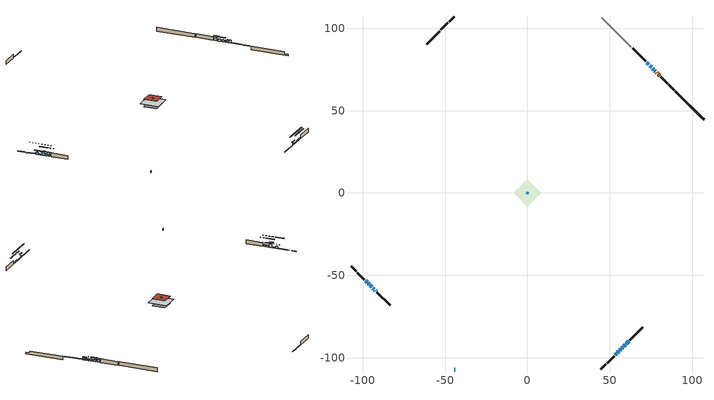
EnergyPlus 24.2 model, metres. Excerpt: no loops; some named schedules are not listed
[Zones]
conditioned space
 floor adiabatic (AdiabaticFloorConstruction): -8.43,0 0,8.43 8.43,0 0,-8.43 z1.37
 floor foundation (Slab1 construction): -5.96,0 0,5.96 5.96,0 0,-5.96 z-0.93
 wall outside (RimJoist1 construction): 44.37,-107.12 47.63,-103.87 / -107.12,-44.37 -103.87,-47.63 / -44.37,107.12 -47.63,103.87 / 89.1,62.4 85.84,65.66 z1.37:1.67
 wall outside (RimJoist2 construction): 48.29,-103.21 52.54,-98.96 / -103.21,-48.29 -98.96,-52.54 / -48.29,103.21 -52.54,98.96 / 85.18,66.31 80.93,70.57 z1.37:1.67
 wall outside (AdiabaticWallConstruction 1): 80.27,71.22 79.37,72.13 / 78.71,72.79 78.32,73.18 z1.37:3.4
 wall outside (AdiabaticWallConstruction): 77.66,73.84 77.31,74.19 / -44.37,-107.12 -43.74,-107.12 z1.37:2.59; -98.3,-53.2 -97.34,-54.15 / 75.31,76.18 74.13,77.37 z1.37:2.82; 76.65,74.84 75.97,75.53 / 53.2,-98.3 53.88,-97.61 z1.37:2.79; 54.54,-96.96 55.33,-96.17 / 55.98,-95.51 56.67,-94.83 / -96.69,-54.81 -96.15,-55.35 / 57.32,-94.17 57.79,-93.7 z1.37:1.93; 73.47,78.03 72.3,79.2 z1.37:2.95; 58.45,-93.05 59.28,-92.22 / 59.93,-91.56 61.46,-90.04 z1.37:2.44; -95.49,-56 -94.45,-57.05 z1.37:3.73; -93.8,-57.7 -93.13,-58.37 z1.37:2.67; -92.47,-59.02 -92,-59.49 z1.37:2.72
 wall outside (Wall1 construction): 62.12,-89.38 70.03,-81.47 / -91.35,-60.15 -83.44,-68.06 / -53.2,98.3 -61.11,90.39 / 71.65,79.85 63.73,87.76 z1.37:3.81
 wall foundation (FoundationWall1 construction): 89.76,61.74,-0.93 89.76,61.74,1.37 105.39,46.11,1.37 105.39,46.11,0.11 107.12,44.37,0.11 107.12,44.37,-0.93
 wall adiabatic (Wall3 construction): 63.08,88.42 45.03,106.47 z1.37:3.81
 window (WindowConstruction 10): 77.66,73.84 77.31,74.19 z1.37:2.59
 window (WindowConstruction 6): -98.3,-53.2 -97.35,-54.15 z1.37:2.82
 window (WindowConstruction 7): 76.65,74.84 75.97,75.53 z1.37:2.79
 window (WindowConstruction 8): 75.31,76.18 74.13,77.37 z1.37:2.82
 window (WindowConstruction 9): 53.2,-98.3 53.88,-97.62 z1.37:2.79
 window (WindowConstruction 15): -44.37,-107.12 -43.74,-107.12 z1.37:2.59
 window (WindowConstruction 11): 54.54,-96.96 55.33,-96.17 z1.37:1.93
 window (WindowConstruction 12): 55.99,-95.51 56.67,-94.83 z1.37:1.93
 window (WindowConstruction 13): -96.69,-54.81 -96.15,-55.35 z1.37:1.93
 window (WindowConstruction 14): 57.33,-94.17 57.79,-93.7 z1.37:1.93
 window (WindowConstruction): 73.47,78.03 72.3,79.19 z1.37:2.95
 window (WindowConstruction 1): 58.45,-93.05 59.28,-92.22 z1.37:2.44
 window (WindowConstruction 2): 59.93,-91.56 61.46,-90.04 z1.37:2.44
 window (WindowConstruction 3): -95.49,-56.01 -94.45,-57.05 z1.37:3.73
 window (WindowConstruction 4): -93.79,-57.7 -93.13,-58.37 z1.37:2.67
 window (WindowConstruction 5): -92.47,-59.02 -92.01,-59.49 z1.37:2.72
 door (Door): 80.27,71.23 79.37,72.13 z1.37:3.4
 door (Door 1): 78.71,72.79 78.32,73.18 z1.37:3.4
 ceiling adiabatic (AdiabaticFloorConstruction): 0,-8.43 8.43,0 0,8.43 -8.43,0 z1.37
 roof outside (Roof1 construction): 0,5.93 -5.93,0 0,-5.93 5.93,0 z3.81
 roof outside (AdiabaticRoofConstruction): 0.45,-0.45 0.45,0.45 -0.45,0.45 -0.45,-0.45 z3.81
 skylight (SkylightConstruction): 0.45,-0.45 0.45,0.45 -0.45,0.45 -0.45,-0.45 z3.81
shading: -96.48,-55.01 -99.16,-52.34 -99.49,-52.66 -96.81,-55.34 z4.04; 75.11,76.39 77.51,73.98 77.84,74.31 75.43,76.72 z4.01; 73.27,78.23 76.17,75.32 76.5,75.65 73.59,78.56 z4.04; 54.74,-96.75 52.34,-99.16 52.66,-99.49 55.07,-97.08 z4.01; 60.07,-91.43 49.8,-101.7 50.12,-102.03 60.4,-91.75 z8.64; 61.41,-90.09 51.24,-100.26 51.57,-100.58 61.74,-90.41 z8.64; -91.41,-60.09 -101.43,-50.07 -101.76,-50.39 -91.73,-60.42 z8.64; 62.54,-88.96 52.58,-98.92 52.91,-99.24 62.86,-89.29 z8.64; 71.66,79.84 74.11,77.38 75.41,78.68 72.95,81.13 z3.86; 62.3,-89.2 55.43,-96.07 55.76,-96.39 62.62,-89.53 z6.71; 64.48,-87.02 56.91,-94.58 57.24,-94.91 64.8,-87.34 z6.71; -94.02,-57.48 -95.92,-55.57 -97.22,-56.87 -95.31,-58.77 z4.34; -90.11,-61.39 -96.81,-54.68 -97.14,-55.01 -90.44,-61.71 z6.94; -91.14,-60.35 -93.34,-58.16 -93.66,-58.49 -91.47,-60.68 z3.94
[Building]
Building 1: Terrain=Suburbs
[Site:Location]
Montreal Intl AP_QC: Latitude {deg}=45.47; Longitude {deg}=-73.74; Time Zone {hr}=-5; Elevation {m}=36; Keep Site Location Information=Yes
[Site:GroundTemperature:Shallow]
2.07863, -0.316383, -0.508184, 0.628371, 5.19101, 9.73239, 13.6695, 16.1636, 16.3755, 14.347, 10.5102, 6.10817
[Site:WaterMainsTemperature]
Calculation Method=Schedule; Temperature Schedule=mains temperature schedule
[Material] Roughness=Rough; Thermal Absorptance=0.9
Name | Thickness {m} | Conductivity {W/m-K} | Density {kg/m3} | Specific Heat {J/kg-K} | Solar Absorptance | Visible Absorptance
asphalt or fiberglass shingles | 0.00635 | 0.162714 | 1121.4 | 1465.45 | 0.4 | 0.4
asphalt or fiberglass shingles 1 | 0.00635 | 0.162714 | 1121.4 | 1465.45 | 0.7 | 0.7
concrete 4.0 in. | 0.1016 | 1.803125 | 2242.8 | 837.4 | 0.7 | 0.7
concrete 8.0 in. | 0.2032 | 1.803125 | 2242.8 | 837.4 | 0.7 | 0.7
door material | 0.04445 | 0.188738 | 512.64 | 1214.23 | 0.7 | 0.7
door material 1 | 0.04445 | 0.0451087 | 512.64 | 1214.23 | 0.7 | 0.7
floor covering | 0.0127 | 0.0433444 | 54.468 | 1339.84 | 0.6 | 0.6
floor rigid ins; roof rigid ins; wall rigid ins | 0.512978 | 0.029427 | 32.04 | 1214.23 | 0.7 | 0.7
floor stud and cavity | 0.1397 | 1.75129 | 37.0049 | 1207.88 | 0.7 | 0.7
furniture material conditioned space 1 | 0.1524 | 0.115458 | 640.8 | 1214.23 | 0.6 | 0.6
gypsum board | 0.0127 | 0.160291 | 801 | 837.4 | 0.6 | 0.6
osb sheathing 0.5 in. | 0.0127 | 0.115458 | 512.64 | 1214.23 | 0.7 | 0.7
osb sheathing 0.5 in. 1 | 0.0127 | 0.115458 | 512.64 | 1214.23 | 0.4 | 0.4
osb sheathing 0.75 in. | 0.01905 | 0.115458 | 512.64 | 1214.23 | 0.7 | 0.7
rim joist stud and cavity | 0.0508 | 0.177588 | 50.32683 | 1063.81 | 0.6 | 0.6
rim joist stud and cavity 1 | 0.0508 | 0.107068 | 50.32683 | 1063.81 | 0.6 | 0.6
roof stud and cavity | 0.2032 | 5.0311 | 78.34581 | 1123.46 | 0.7 | 0.7
roof stud and cavity 1 | 0.18415 | 1.7868 | 37.0049 | 1207.88 | 0.6 | 0.6
wall stud and cavity | 0.1397 | 0.139681 | 139.0536 | 1170.24 | 0.7 | 0.7
wall stud and cavity 1 | 0.1397 | 0.120111 | 139.0536 | 1170.24 | 0.7 | 0.7
wall stud and cavity 2 | 0.0889 | 0.380278 | 52.3479 | 1209.89 | 0.7 | 0.7
wall stud and cavity 3 | 0.0889 | 0.391764 | 83.0341 | 1211.67 | 0.7 | 0.7
wood siding | 0.0254 | 0.102417 | 544.68 | 1172.36 | 0.4 | 0.4
wood siding 1; wood siding 2; wood siding 3 | 0.0254 | 0.102417 | 544.68 | 1172.36 | 0.7 | 0.7
[WindowMaterial:SimpleGlazingSystem]
Name | U-Factor {W/m2-K} | Solar Heat Gain Coefficient
SkylightMaterial | 2.46031 | 0.634
WindowMaterial | 1.734629 | 0.4
WindowMaterial 1 | 2.97698 | 0.61
WindowMaterial 10 | 6.1612 | 0.57
WindowMaterial 11 | 5.37025 | 0.62
WindowMaterial 12 | 5.6621 | 0.6
WindowMaterial 13 | 5.87162 | 0.59
WindowMaterial 14 | 2.875907 | 0.61
WindowMaterial 2 | 2.94859 | 0.6
WindowMaterial 3 | 1.71419 | 0.4
WindowMaterial 4 | 1.84932 | 0.36
WindowMaterial 5 | 2.8742 | 0.55
WindowMaterial 6 | 1.70454 | 0.41
WindowMaterial 7 | 1.82718 | 0.37
WindowMaterial 8 | 1.74144 | 0.4
WindowMaterial 9 | 5.070454 | 0.63
[Construction]
AdiabaticFloorConstruction: floor stud and cavity, floor rigid ins, osb sheathing 0.75 in., floor covering
AdiabaticRoofConstruction: asphalt or fiberglass shingles 1, roof rigid ins, osb sheathing 0.75 in., roof stud and cavity 1
AdiabaticWallConstruction: wood siding 2, wall rigid ins, wall stud and cavity 2, gypsum board
AdiabaticWallConstruction 1: wood siding 3, wall rigid ins, wall stud and cavity 2, gypsum board
Door: door material
Door 1: door material 1
FoundationWall1 construction: concrete 8.0 in.
furniture construction conditioned space 1: furniture material conditioned space 1
PartitionWallConstruction: gypsum board, wall stud and cavity 3, gypsum board
RimJoist1 construction: wood siding 1, rim joist stud and cavity
RimJoist2 construction: wood siding 1, rim joist stud and cavity 1
Roof1 construction: asphalt or fiberglass shingles, osb sheathing 0.75 in., roof stud and cavity, gypsum board
SkylightConstruction: SkylightMaterial
Slab1 construction: concrete 4.0 in.
Wall1 construction: wood siding, osb sheathing 0.5 in., wall stud and cavity, gypsum board
Wall3 construction: osb sheathing 0.5 in. 1, wall stud and cavity 1, gypsum board
WindowConstruction: WindowMaterial
WindowConstruction 1: WindowMaterial 1
WindowConstruction 10: WindowMaterial 9
WindowConstruction 11: WindowMaterial 10
WindowConstruction 12: WindowMaterial 11
WindowConstruction 13: WindowMaterial 12
WindowConstruction 14: WindowMaterial 13
WindowConstruction 15: WindowMaterial 14
WindowConstruction 2: WindowMaterial 2
WindowConstruction 3: WindowMaterial 3
WindowConstruction 4: WindowMaterial 4
WindowConstruction 5: WindowMaterial 5
WindowConstruction 6: WindowMaterial 6
WindowConstruction 7; WindowConstruction 9: WindowMaterial 7
WindowConstruction 8: WindowMaterial 8
[Zone]
conditioned space: Multiplier=1; Volume {m3}=588.7; Part of Total Floor Area=Yes
[Space]
conditioned space 1: Zone=conditioned space; Volume {m3}=588.7
[SurfaceProperty:ExposedFoundationPerimeter]
Slab1: Exposed Perimeter Calculation Method=TotalExposedPerimeter; Total Exposed Perimeter {m}=24.564
[InternalMass] Zone or ZoneList=conditioned space; Space or SpaceList=conditioned space 1
Name | Construction | Surface Area {m2}
furniture mass conditioned space 1 | furniture construction conditioned space 1 | 85.2798
partition wall mass | PartitionWallConstruction | 213.199
[Lights]
interior lighting: Zone or ZoneList or Space or SpaceList=conditioned space 1; Schedule=interior lighting schedule; Design Level Calculation Method=LightingLevel; Lighting Level {W}=343.2; Return Air Fraction=0; Fraction Radiant=0.6; Fraction Visible=0.2; Fraction Replaceable=1
[People]
occupants: Zone or ZoneList or Space or SpaceList=conditioned space 1; Number of People Schedule=occupants schedule; Number of People Calculation Method=People; Number of People=3; Fraction Radiant=0.314171; Sensible Heat Fraction=0.56303; Activity Level Schedule=occupants activity schedule; Carbon Dioxide Generation Rate {m3/s-W}=0; Enable ASHRAE 55 Comfort Warnings=No; Mean Radiant Temperature Calculation Type=EnclosureAveraged
[ElectricEquipment] Zone or ZoneList or Space or SpaceList=conditioned space 1; Design Level Calculation Method=EquipmentLevel
Name | Schedule | Design Level {W} | Fraction Latent | Fraction Radiant | Fraction Lost
clothes dryer | clothes dryer schedule | 140.772 | 0.015 | 0.081 | 0.85
clothes washer | clothes washer schedule | 32.1985 | 0.03 | 0.162 | 0.7
cooking range | cooking range schedule | 208.969 | 0.08 | 0.432 | 0.2
dishwasher | dishwasher schedule | 66.8632 | 0.3 | 0.18 | 0.4
fridge | fridge schedule | 72.9452 | 0 | 0.6 | 0
mech vent bath fan 0 | mech vent bath fan 0 schedule | 150 | 0 | 0 | 1
mech vent house fan | mech vent house fan schedule | 0 | 0 | 0 | 1
mech vent house fan cfis | mech vent house fan cfis schedule | 0 | 0 | 0 | 0
mech vent range fan 0 | mech vent range fan 0 schedule | 150 | 0 | 0 | 1
misc plug loads | misc plug loads schedule | 494.7 | 0.045 | 0.513 | 0.1
whole house fan | Always On Discrete | 0 | 0 | 0 | 1
[OtherEquipment] Zone or ZoneList or Space or SpaceList=conditioned space 1; Design Level Calculation Method=EquipmentLevel
Name | Fuel Type | Schedule | Design Level {W} | Fraction Latent | Fraction Radiant | Fraction Lost
clothes dryer 1 | Electricity | clothes dryer schedule | 0 | 0.015 | 0.081 | 0.85
cooking range 1 | Electricity | cooking range schedule | 0 | 0.08 | 0.432 | 0.2
general water use latent | None | general water use schedule | 59.3978 | 1 | 0 | 0
general water use sensible | None | general water use schedule | -58.539 | 0 | 0.6 | 0
mech vent house fan latent load | None | Always On Discrete | 0 | 1 | 0 | 0
mech vent house fan sensible load | None | Always On Discrete | 0 | 0 | 0 | 0
water heater energy adjustment1 | NaturalGas | Always On Discrete | 0.01 | 0 | 0 | 1
[ZoneInfiltration:DesignFlowRate] Zone or ZoneList or Space or SpaceList=conditioned space 1; Schedule=Always On Discrete; Design Flow Rate Calculation Method=Flow/Zone; Design Flow Rate {m3/s}=0
infil flow; natural vent flow; whole house fan flow
[Foundation:Kiva]
Foundation Kiva 1: Initial Indoor Air Temperature {C}=18; Wall Height Above Grade {m}=1.36998; Wall Depth Below Slab {m}=0.2032
[Foundation:Kiva:Settings]
Soil Conductivity {W/m-K}=0.849921; Soil Density {kg/m3}=1842.3; Soil Specific Heat {J/kg-K}=418.7; Ground Solar Absorptivity=0.9; Ground Thermal Absorptivity=0.9; Ground Surface Roughness {m}=0.03; Far-Field Width {m}=40; Deep-Ground Boundary Condition=ZeroFlux; Deep-Ground Depth {m}=40; Minimum Cell Dimension {m}=0.2; Maximum Cell Growth Coefficient=3; Simulation Timestep=Timestep
[Exterior:Lights]
exterior lighting: Schedule=exterior lighting schedule; Design Level {W}=75.6
[Schedule:Week:Daily]
interior lighting schedule Week Rule - Jan1-Jan27: interior lighting schedule day, interior lighting schedule day, interior lighting schedule day, interior lighting schedule day, interior lighting schedule day, interior lighting schedule day, interior lighting schedule day, interior lighting schedule default day, interior lighting schedule default day, interior lighting schedule default day, interior lighting schedule default day, interior lighting schedule default day
interior lighting schedule Week Rule - Jan28-Feb3: interior lighting schedule day, interior lighting schedule day, interior lighting schedule day, interior lighting schedule day, interior lighting schedule day 1, interior lighting schedule day 1, interior lighting schedule day 1, interior lighting schedule default day, interior lighting schedule default day, interior lighting schedule default day, interior lighting schedule default day, interior lighting schedule default day
interior lighting schedule Week Rule - Feb4-Feb24: interior lighting schedule day 1, interior lighting schedule day 1, interior lighting schedule day 1, interior lighting schedule day 1, interior lighting schedule day 1, interior lighting schedule day 1, interior lighting schedule day 1, interior lighting schedule default day, interior lighting schedule default day, interior lighting schedule default day, interior lighting schedule default day, interior lighting schedule default day
interior lighting schedule Week Rule - Feb25-Mar3: interior lighting schedule day 1, interior lighting schedule day 1, interior lighting schedule day 1, interior lighting schedule day 1, interior lighting schedule day 2, interior lighting schedule day 2, interior lighting schedule day 2, interior lighting schedule default day, interior lighting schedule default day, interior lighting schedule default day, interior lighting schedule default day, interior lighting schedule default day
interior lighting schedule Week Rule - Mar4-Mar31: interior lighting schedule day 2, interior lighting schedule day 2, interior lighting schedule day 2, interior lighting schedule day 2, interior lighting schedule day 2, interior lighting schedule day 2, interior lighting schedule day 2, interior lighting schedule default day, interior lighting schedule default day, interior lighting schedule default day, interior lighting schedule default day, interior lighting schedule default day
interior lighting schedule Week Rule - Apr1-Apr28: interior lighting schedule day 3, interior lighting schedule day 3, interior lighting schedule day 3, interior lighting schedule day 3, interior lighting schedule day 3, interior lighting schedule day 3, interior lighting schedule day 3, interior lighting schedule default day, interior lighting schedule default day, interior lighting schedule default day, interior lighting schedule default day, interior lighting schedule default day
interior lighting schedule Week Rule - Apr29-May5: interior lighting schedule day 3, interior lighting schedule day 3, interior lighting schedule day 4, interior lighting schedule day 4, interior lighting schedule day 4, interior lighting schedule day 4, interior lighting schedule day 4, interior lighting schedule default day, interior lighting schedule default day, interior lighting schedule default day, interior lighting schedule default day, interior lighting schedule default day
interior lighting schedule Week Rule - May6-May26: interior lighting schedule day 4, interior lighting schedule day 4, interior lighting schedule day 4, interior lighting schedule day 4, interior lighting schedule day 4, interior lighting schedule day 4, interior lighting schedule day 4, interior lighting schedule default day, interior lighting schedule default day, interior lighting schedule default day, interior lighting schedule default day, interior lighting schedule default day
interior lighting schedule Week Rule - May27-Jun2: interior lighting schedule day 4, interior lighting schedule day 4, interior lighting schedule day 4, interior lighting schedule day 4, interior lighting schedule day 4, interior lighting schedule day 5, interior lighting schedule day 5, interior lighting schedule default day, interior lighting schedule default day, interior lighting schedule default day, interior lighting schedule default day, interior lighting schedule default day
interior lighting schedule Week Rule - Jun3-Jun30: interior lighting schedule day 5, interior lighting schedule day 5, interior lighting schedule day 5, interior lighting schedule day 5, interior lighting schedule day 5, interior lighting schedule day 5, interior lighting schedule day 5, interior lighting schedule default day, interior lighting schedule default day, interior lighting schedule default day, interior lighting schedule default day, interior lighting schedule default day
interior lighting schedule Week Rule - Jul1-Jul28: interior lighting schedule day 6, interior lighting schedule day 6, interior lighting schedule day 6, interior lighting schedule day 6, interior lighting schedule day 6, interior lighting schedule day 6, interior lighting schedule day 6, interior lighting schedule default day, interior lighting schedule default day, interior lighting schedule default day, interior lighting schedule default day, interior lighting schedule default day
interior lighting schedule Week Rule - Jul29-Aug4: interior lighting schedule day 6, interior lighting schedule day 6, interior lighting schedule day 6, interior lighting schedule day 7, interior lighting schedule day 7, interior lighting schedule day 7, interior lighting schedule day 7, interior lighting schedule default day, interior lighting schedule default day, interior lighting schedule default day, interior lighting schedule default day, interior lighting schedule default day
interior lighting schedule Week Rule - Aug5-Aug25: interior lighting schedule day 7, interior lighting schedule day 7, interior lighting schedule day 7, interior lighting schedule day 7, interior lighting schedule day 7, interior lighting schedule day 7, interior lighting schedule day 7, interior lighting schedule default day, interior lighting schedule default day, interior lighting schedule default day, interior lighting schedule default day, interior lighting schedule default day
interior lighting schedule Week Rule - Aug26-Sep1: interior lighting schedule day 7, interior lighting schedule day 7, interior lighting schedule day 7, interior lighting schedule day 7, interior lighting schedule day 7, interior lighting schedule day 7, interior lighting schedule day 8, interior lighting schedule default day, interior lighting schedule default day, interior lighting schedule default day, interior lighting schedule default day, interior lighting schedule default day
interior lighting schedule Week Rule - Sep2-Sep29: interior lighting schedule day 8, interior lighting schedule day 8, interior lighting schedule day 8, interior lighting schedule day 8, interior lighting schedule day 8, interior lighting schedule day 8, interior lighting schedule day 8, interior lighting schedule default day, interior lighting schedule default day, interior lighting schedule default day, interior lighting schedule default day, interior lighting schedule default day
interior lighting schedule Week Rule - Sep30-Oct6: interior lighting schedule day 8, interior lighting schedule day 9, interior lighting schedule day 9, interior lighting schedule day 9, interior lighting schedule day 9, interior lighting schedule day 9, interior lighting schedule day 9, interior lighting schedule default day, interior lighting schedule default day, interior lighting schedule default day, interior lighting schedule default day, interior lighting schedule default day
interior lighting schedule Week Rule - Oct7-Oct27: interior lighting schedule day 9, interior lighting schedule day 9, interior lighting schedule day 9, interior lighting schedule day 9, interior lighting schedule day 9, interior lighting schedule day 9, interior lighting schedule day 9, interior lighting schedule default day, interior lighting schedule default day, interior lighting schedule default day, interior lighting schedule default day, interior lighting schedule default day
interior lighting schedule Week Rule - Oct28-Nov3: interior lighting schedule day 9, interior lighting schedule day 9, interior lighting schedule day 9, interior lighting schedule day 9, interior lighting schedule day 10, interior lighting schedule day 10, interior lighting schedule day 10, interior lighting schedule default day, interior lighting schedule default day, interior lighting schedule default day, interior lighting schedule default day, interior lighting schedule default day
interior lighting schedule Week Rule - Nov4-Nov24: interior lighting schedule day 10, interior lighting schedule day 10, interior lighting schedule day 10, interior lighting schedule day 10, interior lighting schedule day 10, interior lighting schedule day 10, interior lighting schedule day 10, interior lighting schedule default day, interior lighting schedule default day, interior lighting schedule default day, interior lighting schedule default day, interior lighting schedule default day
interior lighting schedule Week Rule - Nov25-Dec1: interior lighting schedule day 10, interior lighting schedule day 10, interior lighting schedule day 10, interior lighting schedule day 10, interior lighting schedule day 10, interior lighting schedule day 10, interior lighting schedule day 11, interior lighting schedule default day, interior lighting schedule default day, interior lighting schedule default day, interior lighting schedule default day, interior lighting schedule default day
interior lighting schedule Week Rule - Dec2-Dec31: interior lighting schedule day 11, interior lighting schedule day 11, interior lighting schedule day 11, interior lighting schedule day 11, interior lighting schedule day 11, interior lighting schedule day 11, interior lighting schedule day 11, interior lighting schedule default day, interior lighting schedule default day, interior lighting schedule default day, interior lighting schedule default day, interior lighting schedule default day
occupants schedule Week Rule - Jan1-Dec31: occupants schedule day, occupants schedule day, occupants schedule day, occupants schedule day, occupants schedule day, occupants schedule day, occupants schedule day, occupants schedule default day, occupants schedule default day, occupants schedule default day, occupants schedule default day, occupants schedule default day
clothes dryer schedule Week Rule - Jan1-Dec31: clothes dryer schedule day, clothes dryer schedule day, clothes dryer schedule day, clothes dryer schedule day, clothes dryer schedule day, clothes dryer schedule day, clothes dryer schedule day, clothes dryer schedule default day, clothes dryer schedule default day, clothes dryer schedule default day, clothes dryer schedule default day, clothes dryer schedule default day
clothes washer schedule Week Rule - Jan1-Dec31: clothes washer schedule day, clothes washer schedule day, clothes washer schedule day, clothes washer schedule day, clothes washer schedule day, clothes washer schedule day, clothes washer schedule day, clothes washer schedule default day, clothes washer schedule default day, clothes washer schedule default day, clothes washer schedule default day, clothes washer schedule default day
cooking range schedule Week Rule - Jan1-Dec31: cooking range schedule day, cooking range schedule day, cooking range schedule day, cooking range schedule day, cooking range schedule day, cooking range schedule day, cooking range schedule day, cooking range schedule default day, cooking range schedule default day, cooking range schedule default day, cooking range schedule default day, cooking range schedule default day
dishwasher schedule Week Rule - Jan1-Dec31: dishwasher schedule day, dishwasher schedule day, dishwasher schedule day, dishwasher schedule day, dishwasher schedule day, dishwasher schedule day, dishwasher schedule day, dishwasher schedule default day, dishwasher schedule default day, dishwasher schedule default day, dishwasher schedule default day, dishwasher schedule default day
mech vent bath fan 0 schedule Week Rule - Jan1-Dec31: mech vent bath fan 0 schedule day, mech vent bath fan 0 schedule day, mech vent bath fan 0 schedule day, mech vent bath fan 0 schedule day, mech vent bath fan 0 schedule day, mech vent bath fan 0 schedule day, mech vent bath fan 0 schedule day, mech vent bath fan 0 schedule default day, mech vent bath fan 0 schedule default day, mech vent bath fan 0 schedule default day, mech vent bath fan 0 schedule default day, mech vent bath fan 0 schedule default day
mech vent range fan 0 schedule Week Rule - Jan1-Dec31: mech vent range fan 0 schedule day, mech vent range fan 0 schedule day, mech vent range fan 0 schedule day, mech vent range fan 0 schedule day, mech vent range fan 0 schedule day, mech vent range fan 0 schedule day, mech vent range fan 0 schedule day, mech vent range fan 0 schedule default day, mech vent range fan 0 schedule default day, mech vent range fan 0 schedule default day, mech vent range fan 0 schedule default day, mech vent range fan 0 schedule default day
misc plug loads schedule Week Rule - Jan1-Dec31: misc plug loads schedule day, misc plug loads schedule day, misc plug loads schedule day, misc plug loads schedule day, misc plug loads schedule day, misc plug loads schedule day, misc plug loads schedule day, misc plug loads schedule default day, misc plug loads schedule default day, misc plug loads schedule default day, misc plug loads schedule default day, misc plug loads schedule default day
general water use schedule Week Rule - Jan1-Dec31: general water use schedule day, general water use schedule day, general water use schedule day, general water use schedule day, general water use schedule day, general water use schedule day, general water use schedule day, general water use schedule default day, general water use schedule default day, general water use schedule default day, general water use schedule default day, general water use schedule default day
exterior lighting schedule Week Rule - Jan1-Jan27: exterior lighting schedule day, exterior lighting schedule day, exterior lighting schedule day, exterior lighting schedule day, exterior lighting schedule day, exterior lighting schedule day, exterior lighting schedule day, exterior lighting schedule default day, exterior lighting schedule default day, exterior lighting schedule default day, exterior lighting schedule default day, exterior lighting schedule default day
exterior lighting schedule Week Rule - Jan28-Feb3: exterior lighting schedule day, exterior lighting schedule day, exterior lighting schedule day, exterior lighting schedule day, exterior lighting schedule day 1, exterior lighting schedule day 1, exterior lighting schedule day 1, exterior lighting schedule default day, exterior lighting schedule default day, exterior lighting schedule default day, exterior lighting schedule default day, exterior lighting schedule default day
exterior lighting schedule Week Rule - Feb4-Feb24: exterior lighting schedule day 1, exterior lighting schedule day 1, exterior lighting schedule day 1, exterior lighting schedule day 1, exterior lighting schedule day 1, exterior lighting schedule day 1, exterior lighting schedule day 1, exterior lighting schedule default day, exterior lighting schedule default day, exterior lighting schedule default day, exterior lighting schedule default day, exterior lighting schedule default day
exterior lighting schedule Week Rule - Feb25-Mar3: exterior lighting schedule day 1, exterior lighting schedule day 1, exterior lighting schedule day 1, exterior lighting schedule day 1, exterior lighting schedule day 2, exterior lighting schedule day 2, exterior lighting schedule day 2, exterior lighting schedule default day, exterior lighting schedule default day, exterior lighting schedule default day, exterior lighting schedule default day, exterior lighting schedule default day
exterior lighting schedule Week Rule - Mar4-Mar31: exterior lighting schedule day 2, exterior lighting schedule day 2, exterior lighting schedule day 2, exterior lighting schedule day 2, exterior lighting schedule day 2, exterior lighting schedule day 2, exterior lighting schedule day 2, exterior lighting schedule default day, exterior lighting schedule default day, exterior lighting schedule default day, exterior lighting schedule default day, exterior lighting schedule default day
exterior lighting schedule Week Rule - Apr1-Apr28: exterior lighting schedule day 3, exterior lighting schedule day 3, exterior lighting schedule day 3, exterior lighting schedule day 3, exterior lighting schedule day 3, exterior lighting schedule day 3, exterior lighting schedule day 3, exterior lighting schedule default day, exterior lighting schedule default day, exterior lighting schedule default day, exterior lighting schedule default day, exterior lighting schedule default day
exterior lighting schedule Week Rule - Apr29-May5: exterior lighting schedule day 3, exterior lighting schedule day 3, exterior lighting schedule day 4, exterior lighting schedule day 4, exterior lighting schedule day 4, exterior lighting schedule day 4, exterior lighting schedule day 4, exterior lighting schedule default day, exterior lighting schedule default day, exterior lighting schedule default day, exterior lighting schedule default day, exterior lighting schedule default day
exterior lighting schedule Week Rule - May6-May26: exterior lighting schedule day 4, exterior lighting schedule day 4, exterior lighting schedule day 4, exterior lighting schedule day 4, exterior lighting schedule day 4, exterior lighting schedule day 4, exterior lighting schedule day 4, exterior lighting schedule default day, exterior lighting schedule default day, exterior lighting schedule default day, exterior lighting schedule default day, exterior lighting schedule default day
exterior lighting schedule Week Rule - May27-Jun2: exterior lighting schedule day 4, exterior lighting schedule day 4, exterior lighting schedule day 4, exterior lighting schedule day 4, exterior lighting schedule day 4, exterior lighting schedule day 5, exterior lighting schedule day 5, exterior lighting schedule default day, exterior lighting schedule default day, exterior lighting schedule default day, exterior lighting schedule default day, exterior lighting schedule default day
exterior lighting schedule Week Rule - Jun3-Jun30: exterior lighting schedule day 5, exterior lighting schedule day 5, exterior lighting schedule day 5, exterior lighting schedule day 5, exterior lighting schedule day 5, exterior lighting schedule day 5, exterior lighting schedule day 5, exterior lighting schedule default day, exterior lighting schedule default day, exterior lighting schedule default day, exterior lighting schedule default day, exterior lighting schedule default day
exterior lighting schedule Week Rule - Jul1-Jul28: exterior lighting schedule day 6, exterior lighting schedule day 6, exterior lighting schedule day 6, exterior lighting schedule day 6, exterior lighting schedule day 6, exterior lighting schedule day 6, exterior lighting schedule day 6, exterior lighting schedule default day, exterior lighting schedule default day, exterior lighting schedule default day, exterior lighting schedule default day, exterior lighting schedule default day
exterior lighting schedule Week Rule - Jul29-Aug4: exterior lighting schedule day 6, exterior lighting schedule day 6, exterior lighting schedule day 6, exterior lighting schedule day 7, exterior lighting schedule day 7, exterior lighting schedule day 7, exterior lighting schedule day 7, exterior lighting schedule default day, exterior lighting schedule default day, exterior lighting schedule default day, exterior lighting schedule default day, exterior lighting schedule default day
exterior lighting schedule Week Rule - Aug5-Aug25: exterior lighting schedule day 7, exterior lighting schedule day 7, exterior lighting schedule day 7, exterior lighting schedule day 7, exterior lighting schedule day 7, exterior lighting schedule day 7, exterior lighting schedule day 7, exterior lighting schedule default day, exterior lighting schedule default day, exterior lighting schedule default day, exterior lighting schedule default day, exterior lighting schedule default day
exterior lighting schedule Week Rule - Aug26-Sep1: exterior lighting schedule day 7, exterior lighting schedule day 7, exterior lighting schedule day 7, exterior lighting schedule day 7, exterior lighting schedule day 7, exterior lighting schedule day 7, exterior lighting schedule day 8, exterior lighting schedule default day, exterior lighting schedule default day, exterior lighting schedule default day, exterior lighting schedule default day, exterior lighting schedule default day
exterior lighting schedule Week Rule - Sep2-Sep29: exterior lighting schedule day 8, exterior lighting schedule day 8, exterior lighting schedule day 8, exterior lighting schedule day 8, exterior lighting schedule day 8, exterior lighting schedule day 8, exterior lighting schedule day 8, exterior lighting schedule default day, exterior lighting schedule default day, exterior lighting schedule default day, exterior lighting schedule default day, exterior lighting schedule default day
exterior lighting schedule Week Rule - Sep30-Oct6: exterior lighting schedule day 8, exterior lighting schedule day 9, exterior lighting schedule day 9, exterior lighting schedule day 9, exterior lighting schedule day 9, exterior lighting schedule day 9, exterior lighting schedule day 9, exterior lighting schedule default day, exterior lighting schedule default day, exterior lighting schedule default day, exterior lighting schedule default day, exterior lighting schedule default day
exterior lighting schedule Week Rule - Oct7-Oct27: exterior lighting schedule day 9, exterior lighting schedule day 9, exterior lighting schedule day 9, exterior lighting schedule day 9, exterior lighting schedule day 9, exterior lighting schedule day 9, exterior lighting schedule day 9, exterior lighting schedule default day, exterior lighting schedule default day, exterior lighting schedule default day, exterior lighting schedule default day, exterior lighting schedule default day
exterior lighting schedule Week Rule - Oct28-Nov3: exterior lighting schedule day 9, exterior lighting schedule day 9, exterior lighting schedule day 9, exterior lighting schedule day 9, exterior lighting schedule day 10, exterior lighting schedule day 10, exterior lighting schedule day 10, exterior lighting schedule default day, exterior lighting schedule default day, exterior lighting schedule default day, exterior lighting schedule default day, exterior lighting schedule default day
exterior lighting schedule Week Rule - Nov4-Nov24: exterior lighting schedule day 10, exterior lighting schedule day 10, exterior lighting schedule day 10, exterior lighting schedule day 10, exterior lighting schedule day 10, exterior lighting schedule day 10, exterior lighting schedule day 10, exterior lighting schedule default day, exterior lighting schedule default day, exterior lighting schedule default day, exterior lighting schedule default day, exterior lighting schedule default day
[Schedule:Year]
interior lighting schedule: interior lighting schedule Week Rule - Jan1-Jan27, 1, 1, 1, 27, interior lighting schedule Week Rule - Jan28-Feb3, 1, 28, 2, 3, interior lighting schedule Week Rule - Feb4-Feb24, 2, 4, 2, 24, interior lighting schedule Week Rule - Feb25-Mar3, 2, 25, 3, 3, interior lighting schedule Week Rule - Mar4-Mar31, 3, 4, 3, 31, interior lighting schedule Week Rule - Apr1-Apr28, 4, 1, 4, 28, interior lighting schedule Week Rule - Apr29-May5, 4, 29, 5, 5, interior lighting schedule Week Rule - May6-May26, 5, 6, 5, 26, interior lighting schedule Week Rule - May27-Jun2, 5, 27, 6, 2, interior lighting schedule Week Rule - Jun3-Jun30, 6, 3, 6, 30, interior lighting schedule Week Rule - Jul1-Jul28, 7, 1, 7, 28, interior lighting schedule Week Rule - Jul29-Aug4, 7, 29, 8, 4, interior lighting schedule Week Rule - Aug5-Aug25, 8, 5, 8, 25, interior lighting schedule Week Rule - Aug26-Sep1, 8, 26, 9, 1, interior lighting schedule Week Rule - Sep2-Sep29, 9, 2, 9, 29, interior lighting schedule Week Rule - Sep30-Oct6, 9, 30, 10, 6, interior lighting schedule Week Rule - Oct7-Oct27, 10, 7, 10, 27, interior lighting schedule Week Rule - Oct28-Nov3, 10, 28, 11, 3, interior lighting schedule Week Rule - Nov4-Nov24, 11, 4, 11, 24, interior lighting schedule Week Rule - Nov25-Dec1, 11, 25, 12, 1, interior lighting schedule Week Rule - Dec2-Dec31, 12, 2, 12, 31
occupants schedule: occupants schedule Week Rule - Jan1-Dec31, 1, 1, 12, 31
clothes dryer schedule: clothes dryer schedule Week Rule - Jan1-Dec31, 1, 1, 12, 31
clothes washer schedule: clothes washer schedule Week Rule - Jan1-Dec31, 1, 1, 12, 31
cooking range schedule: cooking range schedule Week Rule - Jan1-Dec31, 1, 1, 12, 31
dishwasher schedule: dishwasher schedule Week Rule - Jan1-Dec31, 1, 1, 12, 31
mech vent bath fan 0 schedule: mech vent bath fan 0 schedule Week Rule - Jan1-Dec31, 1, 1, 12, 31
mech vent range fan 0 schedule: mech vent range fan 0 schedule Week Rule - Jan1-Dec31, 1, 1, 12, 31
misc plug loads schedule: misc plug loads schedule Week Rule - Jan1-Dec31, 1, 1, 12, 31
general water use schedule: general water use schedule Week Rule - Jan1-Dec31, 1, 1, 12, 31
exterior lighting schedule: exterior lighting schedule Week Rule - Jan1-Jan27, 1, 1, 1, 27, exterior lighting schedule Week Rule - Jan28-Feb3, 1, 28, 2, 3, exterior lighting schedule Week Rule - Feb4-Feb24, 2, 4, 2, 24, exterior lighting schedule Week Rule - Feb25-Mar3, 2, 25, 3, 3, exterior lighting schedule Week Rule - Mar4-Mar31, 3, 4, 3, 31, exterior lighting schedule Week Rule - Apr1-Apr28, 4, 1, 4, 28, exterior lighting schedule Week Rule - Apr29-May5, 4, 29, 5, 5, exterior lighting schedule Week Rule - May6-May26, 5, 6, 5, 26, exterior lighting schedule Week Rule - May27-Jun2, 5, 27, 6, 2, exterior lighting schedule Week Rule - Jun3-Jun30, 6, 3, 6, 30, exterior lighting schedule Week Rule - Jul1-Jul28, 7, 1, 7, 28, exterior lighting schedule Week Rule - Jul29-Aug4, 7, 29, 8, 4, exterior lighting schedule Week Rule - Aug5-Aug25, 8, 5, 8, 25, exterior lighting schedule Week Rule - Aug26-Sep1, 8, 26, 9, 1, exterior lighting schedule Week Rule - Sep2-Sep29, 9, 2, 9, 29, exterior lighting schedule Week Rule - Sep30-Oct6, 9, 30, 10, 6, exterior lighting schedule Week Rule - Oct7-Oct27, 10, 7, 10, 27, exterior lighting schedule Week Rule - Oct28-Nov3, 10, 28, 11, 3, exterior lighting schedule Week Rule - Nov4-Nov24, 11, 4, 11, 24, exterior lighting schedule Week Rule - Nov25-Dec1, 11, 25, 12, 1, exterior lighting schedule Week Rule - Dec2-Dec31, 12, 2, 12, 31
[Schedule:Constant]
Name | Hourly Value
occupants activity schedule | 117.228
fridge schedule | 0
mech vent house fan schedule; mech vent house fan cfis schedule; Always On Discrete | 1
[Schedule:Compact]
mains temperature schedule: Through: 01/01, For: AllDays, Until: 24:00, 6.56833, Through: 01/02, For: AllDays, Until: 24:00, 6.48722, Through: 01/03, For: AllDays, Until: 24:00, 6.40722, Through: 01/04, For: AllDays, Until: 24:00, 6.32889, Through: 01/05, For: AllDays, Until: 24:00, 6.25167, Through: 01/06, For: AllDays, Until: 24:00, 6.17611, Through: 01/07, For: AllDays, Until: 24:00, 6.10222, Through: 01/08, For: AllDays, Until: 24:00, 6.02944, Through: 01/09, For: AllDays, Until: 24:00, 5.95833, Through: 01/10, For: AllDays, Until: 24:00, 5.88889, Through: 01/11, For: AllDays, Until: 24:00, 5.82056, Through: 01/12, For: AllDays, Until: 24:00, 5.75444, Through: 01/13, For: AllDays, Until: 24:00, 5.68944, Through: 01/14, For: AllDays, Until: 24:00, 5.62611, Through: 01/15, For: AllDays, Until: 24:00, 5.56444, Through: 01/16, For: AllDays, Until: 24:00, 5.50444, Through: 01/17, For: AllDays, Until: 24:00, 5.44611, Through: 01/18, For: AllDays, Until: 24:00, 5.38944, Through: 01/19, For: AllDays, Until: 24:00, 5.33389, Through: 01/20, For: AllDays, Until: 24:00, 5.28111, Through: 01/21, For: AllDays, Until: 24:00, 5.22944, Through: 01/22, For: AllDays, Until: 24:00, 5.17944, Through: 01/23, For: AllDays, Until: 24:00, 5.13111, Through: 01/24, For: AllDays, Until: 24:00, 5.085, Through: 01/25, For: AllDays, Until: 24:00, 5.04056, Through: 01/26, For: AllDays, Until: 24:00, 4.99778, Through: 01/27, For: AllDays, Until: 24:00, 4.95667, Through: 01/28, For: AllDays, Until: 24:00, 4.91778, Through: 01/29, For: AllDays, Until: 24:00, 4.88056, Through: 01/30, For: AllDays, Until: 24:00, 4.845, Through: 01/31, For: AllDays, Until: 24:00, 4.81167, Through: 02/01, For: AllDays, Until: 24:00, 4.77944, Through: 02/02, For: AllDays, Until: 24:00, 4.75, Through: 02/03, For: AllDays, Until: 24:00, 4.72167, Through: 02/04, For: AllDays, Until: 24:00, 4.69611, Through: 02/05, For: AllDays, Until: 24:00, 4.67167, Through: 02/06, For: AllDays, Until: 24:00, 4.64944, Through: 02/07, For: AllDays, Until: 24:00, 4.62889, Through: 02/08, For: AllDays, Until: 24:00, 4.61056, Through: 02/09, For: AllDays, Until: 24:00, 4.59389, Through: 02/10, For: AllDays, Until: 24:00, 4.57944, Through: 02/11, For: AllDays, Until: 24:00, 4.56667, Through: 02/12, For: AllDays, Until: 24:00, 4.55611, Through: 02/13, For: AllDays, Until: 24:00, 4.54722, Through: 02/14, For: AllDays, Until: 24:00, 4.54056, Through: 02/15, For: AllDays, Until: 24:00, 4.53556, Through: 02/16, For: AllDays, Until: 24:00, 4.53278, Through: 02/17, For: AllDays, Until: 24:00, 4.53167, Through: 02/18, For: AllDays, Until: 24:00, 4.53278, Through: 02/19, For: AllDays, Until: 24:00, 4.53556, Through: 02/20, For: AllDays, Until: 24:00, 4.54056, Through: 02/21, For: AllDays, Until: 24:00, 4.54722, Through: 02/22, For: AllDays, Until: 24:00, 4.55611, Through: 02/23, For: AllDays, Until: 24:00, 4.56667, Through: 02/24, For: AllDays, Until: 24:00, 4.57944, Through: 02/25, For: AllDays, Until: 24:00, 4.59389, Through: 02/26, For: AllDays, Until: 24:00, 4.61056, Through: 02/27, For: AllDays, Until: 24:00, 4.62889, Through: 02/28, For: AllDays, Until: 24:00, 4.64889, Through: 03/01, For: AllDays, Until: 24:00, 4.67111, Through: 03/02, For: AllDays, Until: 24:00, 4.69556, Through: 03/03, For: AllDays, Until: 24:00, 4.72167, Through: 03/04, For: AllDays, Until: 24:00, 4.74944, Through: 03/05, For: AllDays, Until: 24:00, 4.77944, Through: 03/06, For: AllDays, Until: 24:00, 4.81111, Through: 03/07, For: AllDays, Until: 24:00, 4.84444, Through: 03/08, For: AllDays, Until: 24:00, 4.88, Through: 03/09, For: AllDays, Until: 24:00, 4.91722, Through: 03/10, For: AllDays, Until: 24:00, 4.95611, Through: 03/11, For: AllDays, Until: 24:00, 4.99722, Through: 03/12, For: AllDays, Until: 24:00, 5.04, Through: 03/13, For: AllDays, Until: 24:00, 5.08444, Through: 03/14, For: AllDays, Until: 24:00, 5.13056, Through: 03/15, For: AllDays, Until: 24:00, 5.17889, Through: 03/16, For: AllDays, Until: 24:00, 5.22833, Through: 03/17, For: AllDays, Until: 24:00, 5.28, Through: 03/18, For: AllDays, Until: 24:00, 5.33333, Through: 03/19, For: AllDays, Until: 24:00, 5.38833, Through: 03/20, For: AllDays, Until: 24:00, 5.445, Through: 03/21, For: AllDays, Until: 24:00, 5.50333, Through: 03/22, For: AllDays, Until: 24:00, 5.56333, Through: 03/23, For: AllDays, Until: 24:00, 5.625, Through: 03/24, For: AllDays, Until: 24:00, 5.68833, Through: 03/25, For: AllDays, Until: 24:00, 5.75333, Through: 03/26, For: AllDays, Until: 24:00, 5.81944, Through: 03/27, For: AllDays, Until: 24:00, 5.88778, Through: 03/28, For: AllDays, Until: 24:00, 5.95722, Through: 03/29, For: AllDays, Until: 24:00, 6.02833, Through: 03/30, For: AllDays, Until: 24:00, 6.10111, Through: 03/31, For: AllDays, Until: 24:00, 6.175, Through: 04/01, For: AllDays, Until: 24:00, 6.25056, Through: 04/02, For: AllDays, Until: 24:00, 6.32778, Through: 04/03, For: AllDays, Until: 24:00, 6.40611, Through: 04/04, For: AllDays, Until: 24:00, 6.48556, Through: 04/05, For: AllDays, Until: 24:00, 6.56722, Through: 04/06, For: AllDays, Until: 24:00, 6.64944, Through: 04/07, For: AllDays, Until: 24:00, 6.73333, Through: 04/08, For: AllDays, Until: 24:00, 6.81833, Through: 04/09, For: AllDays, Until: 24:00, 6.905, Through: 04/10, For: AllDays, Until: 24:00, 6.99278, Through: 04/11, For: AllDays, Until: 24:00, 7.08111, Through: 04/12, For: AllDays, Until: 24:00, 7.17167, Through: 04/13, For: AllDays, Until: 24:00, 7.26278, Through: 04/14, For: AllDays, Until: 24:00, 7.355, Through: 04/15, For: AllDays, Until: 24:00, 7.44833, Through: 04/16, For: AllDays, Until: 24:00, 7.54278, Through: 04/17, For: AllDays, Until: 24:00, 7.63889, Through: 04/18, For: AllDays, Until: 24:00, 7.735, Through: 04/19, For: AllDays, Until: 24:00, 7.83278, Through: 04/20, For: AllDays, Until: 24:00, 7.93167, Through: 04/21, For: AllDays, Until: 24:00, 8.03111, Through: 04/22, For: AllDays, Until: 24:00, 8.13167, Through: 04/23, For: AllDays, Until: 24:00, 8.23278, Through: 04/24, For: AllDays, Until: 24:00, 8.335, Through: 04/25, For: AllDays, Until: 24:00, 8.43778, Through: 04/26, For: AllDays, Until: 24:00, 8.54167, Through: 04/27, For: AllDays, Until: 24:00, 8.64611, Through: 04/28, For: AllDays, Until: 24:00, 8.75167, Through: 04/29, For: AllDays, Until: 24:00, 8.85778, Through: 04/30, For: AllDays, Until: 24:00, 8.96444, Through: 05/01, For: AllDays, Until: 24:00, 9.07167, Through: 05/02, For: AllDays, Until: 24:00, 9.17944, Through: 05/03, For: AllDays, Until: 24:00, 9.28778, Through: 05/04, For: AllDays, Until: 24:00, 9.39667, Through: 05/05, For: AllDays, Until: 24:00, 9.50667, Through: 05/06, For: AllDays, Until: 24:00, 9.61667, Through: 05/07, For: AllDays, Until: 24:00, 9.72667, Through: 05/08, For: AllDays, Until: 24:00, 9.83778, Through: 05/09, For: AllDays, Until: 24:00, 9.94889, Through: 05/10, For: AllDays, Until: 24:00, 10.0606, Through: 05/11, For: AllDays, Until: 24:00, 10.1722, Through: 05/12, For: AllDays, Until: 24:00, 10.2844, Through: 05/13, For: AllDays, Until: 24:00, 10.3967, Through: 05/14, For: AllDays, Until: 24:00, 10.5094, Through: 05/15, For: AllDays, Until: 24:00, 10.6222, Through: 05/16, For: AllDays, Until: 24:00, 10.735, Through: 05/17, For: AllDays, Until: 24:00, 10.8478, Through: 05/18, For: AllDays, Until: 24:00, 10.9611, Through: 05/19, For: AllDays, Until: 24:00, 11.0744, Through: 05/20, For: AllDays, Until: 24:00, 11.1872, Through: 05/21, For: AllDays, Until: 24:00, 11.3006, Through: 05/22, For: AllDays, Until: 24:00, 11.4133, Through: 05/23, For: AllDays, Until: 24:00, 11.5267, Through: 05/24, For: AllDays, Until: 24:00, 11.6394, Through: 05/25, For: AllDays, Until: 24:00, 11.7522, Through: 05/26, For: AllDays, Until: 24:00, 11.8644, Through: 05/27, For: AllDays, Until: 24:00, 11.9767, Through: 05/28, For: AllDays, Until: 24:00, 12.0889, Through: 05/29, For: AllDays, Until: 24:00, 12.2006, Through: 05/30, For: AllDays, Until: 24:00, 12.3122, Through: 05/31, For: AllDays, Until: 24:00, 12.4228, Through: 06/01, For: AllDays, Until: 24:00, 12.5339, Through: 06/02, For: AllDays, Until: 24:00, 12.6439, Through: 06/03, For: AllDays, Until: 24:00, 12.7539, Through: 06/04, For: AllDays, Until: 24:00, 12.8628, Through: 06/05, For: AllDays, Until: 24:00, 12.9717, Through: 06/06, For: AllDays, Until: 24:00, 13.08, Through: 06/07, For: AllDays, Until: 24:00, 13.1878, Through: 06/08, For: AllDays, Until: 24:00, 13.2944, Through: 06/09, For: AllDays, Until: 24:00, 13.4011, Through: 06/10, For: AllDays, Until: 24:00, 13.5067, Through: 06/11, For: AllDays, Until: 24:00, 13.6117, Through: 06/12, For: AllDays, Until: 24:00, 13.7156, Through: 06/13, For: AllDays, Until: 24:00, 13.8194, Through: 06/14, For: AllDays, Until: 24:00, 13.9222, Through: 06/15, For: AllDays, Until: 24:00, 14.0239, Through: 06/16, For: AllDays, Until: 24:00, 14.125, Through: 06/17, For: AllDays, Until: 24:00, 14.225, Through: 06/18, For: AllDays, Until: 24:00, 14.3239, Through: 06/19, For: AllDays, Until: 24:00, 14.4222, Through: 06/20, For: AllDays, Until: 24:00, 14.5194, Through: 06/21, For: AllDays, Until: 24:00, 14.6156, Through: 06/22, For: AllDays, Until: 24:00, 14.7106, Through: 06/23, For: AllDays, Until: 24:00, 14.805, Through: 06/24, For: AllDays, Until: 24:00, 14.8978, Through: 06/25, For: AllDays, Until: 24:00, 14.9894, Through: 06/26, For: AllDays, Until: 24:00, 15.0806, Through: 06/27, For: AllDays, Until: 24:00, 15.17, Through: 06/28, For: AllDays, Until: 24:00, 15.2583, Through: 06/29, For: AllDays, Until: 24:00, 15.3456, Through: 06/30, For: AllDays, Until: 24:00, 15.4311, Through: 07/01, For: AllDays, Until: 24:00, 15.5161, Through: 07/02, For: AllDays, Until: 24:00, 15.5989, Through: 07/03, For: AllDays, Until: 24:00, 15.6811, Through: 07/04, For: AllDays, Until: 24:00, 15.7617, Through: 07/05, For: AllDays, Until: 24:00, 15.8411, Through: 07/06, For: AllDays, Until: 24:00, 15.9189, Through: 07/07, For: AllDays, Until: 24:00, 15.995, Through: 07/08, For: AllDays, Until: 24:00, 16.07, Through: 07/09, For: AllDays, Until: 24:00, 16.1433, Through: 07/10, For: AllDays, Until: 24:00, 16.2156, Through: 07/11, For: AllDays, Until: 24:00, 16.2861, Through: 07/12, For: AllDays, Until: 24:00, 16.355, Through: 07/13, For: AllDays, Until: 24:00, 16.4222, Through: 07/14, For: AllDays, Until: 24:00, 16.4878, Through: 07/15, For: AllDays, Until: 24:00, 16.5522, Through: 07/16, For: AllDays, Until: 24:00, 16.615, Through: 07/17, For: AllDays, Until: 24:00, 16.6756, Through: 07/18, For: AllDays, Until: 24:00, 16.735, Through: 07/19, For: AllDays, Until: 24:00, 16.7928, Through: 07/20, For: AllDays, Until: 24:00, 16.8489, Through: 07/21, For: AllDays, Until: 24:00, 16.9028, Through: 07/22, For: AllDays, Until: 24:00, 16.9556, Through: 07/23, For: AllDays, Until: 24:00, 17.0061, Through: 07/24, For: AllDays, Until: 24:00, 17.0556, Through: 07/25, For: AllDays, Until: 24:00, 17.1028, Through: 07/26, For: AllDays, Until: 24:00, 17.1483, Through: 07/27, For: AllDays, Until: 24:00, 17.1917, Through: 07/28, For: AllDays, Until: 24:00, 17.2339, Through: 07/29, For: AllDays, Until: 24:00, 17.2739, Through: 07/30, For: AllDays, Until: 24:00, 17.3122, Through: 07/31, For: AllDays, Until: 24:00, 17.3489, Through: 08/01, For: AllDays, Until: 24:00, 17.3833, Through: 08/02, For: AllDays, Until: 24:00, 17.4161, Through: 08/03, For: AllDays, Until: 24:00, 17.4467, Through: 08/04, For: AllDays, Until: 24:00, 17.4761, Through: 08/05, For: AllDays, Until: 24:00, 17.5028, Through: 08/06, For: AllDays, Until: 24:00, 17.5283, Through: 08/07, For: AllDays, Until: 24:00, 17.5517, Through: 08/08, For: AllDays, Until: 24:00, 17.5728, Through: 08/09, For: AllDays, Until: 24:00, 17.5922, Through: 08/10, For: AllDays, Until: 24:00, 17.61, Through: 08/11, For: AllDays, Until: 24:00, 17.6256, Through: 08/12, For: AllDays, Until: 24:00, 17.6394, Through: 08/13, For: AllDays, Until: 24:00, 17.6511, Through: 08/14, For: AllDays, Until: 24:00, 17.6611, Through: 08/15, For: AllDays, Until: 24:00, 17.6689, Through: 08/16, For: AllDays, Until: 24:00, 17.675, Through: 08/17, For: AllDays, Until: 24:00, 17.6789, Through: 08/18, For: AllDays, Until: 24:00, 17.6811, Through: 08/19, For: AllDays, Until: 24:00, 17.6811, Through: 08/20, For: AllDays, Until: 24:00, 17.6794, Through: 08/21, For: AllDays, Until: 24:00, 17.6756, Through: 08/22, For: AllDays, Until: 24:00, 17.67, Through: 08/23, For: AllDays, Until: 24:00, 17.6622, Through: 08/24, For: AllDays, Until: 24:00, 17.6528, Through: 08/25, For: AllDays, Until: 24:00, 17.6411, Through: 08/26, For: AllDays, Until: 24:00, 17.6278, Through: 08/27, For: AllDays, Until: 24:00, 17.6122, Through: 08/28, For: AllDays, Until: 24:00, 17.595, Through: 08/29, For: AllDays, Until: 24:00, 17.5756, Through: 08/30, For: AllDays, Until: 24:00, 17.5544, Through: 08/31, For: AllDays, Until: 24:00, 17.5311, Through: 09/01, For: AllDays, Until: 24:00, 17.5061, Through: 09/02, For: AllDays, Until: 24:00, 17.4794, Through: 09/03, For: AllDays, Until: 24:00, 17.4506, Through: 09/04, For: AllDays, Until: 24:00, 17.42, Through: 09/05, For: AllDays, Until: 24:00, 17.3878, Through: 09/06, For: AllDays, Until: 24:00, 17.3533, Through: 09/07, For: AllDays, Until: 24:00, 17.3172, Through: 09/08, For: AllDays, Until: 24:00, 17.2789, Through: 09/09, For: AllDays, Until: 24:00, 17.2389, Through: 09/10, For: AllDays, Until: 24:00, 17.1972, Through: 09/11, For: AllDays, Until: 24:00, 17.1539, Through: 09/12, For: AllDays, Until: 24:00, 17.1083, Through: 09/13, For: AllDays, Until: 24:00, 17.0617, Through: 09/14, For: AllDays, Until: 24:00, 17.0128, Through: 09/15, For: AllDays, Until: 24:00, 16.9622, Through: 09/16, For: AllDays, Until: 24:00, 16.9094, Through: 09/17, For: AllDays, Until: 24:00, 16.8556, Through: 09/18, For: AllDays, Until: 24:00, 16.8, Through: 09/19, For: AllDays, Until: 24:00, 16.7422, Through: 09/20, For: AllDays, Until: 24:00, 16.6833, Through: 09/21, For: AllDays, Until: 24:00, 16.6228, Through: 09/22, For: AllDays, Until: 24:00, 16.56, Through: 09/23, For: AllDays, Until: 24:00, 16.4961, Through: 09/24, For: AllDays, Until: 24:00, 16.4306, Through: 09/25, For: AllDays, Until: 24:00, 16.3633, Through: 09/26, For: AllDays, Until: 24:00, 16.295, Through: 09/27, For: AllDays, Until: 24:00, 16.2244, Through: 09/28, For: AllDays, Until: 24:00, 16.1528, Through: 09/29, For: AllDays, Until: 24:00, 16.0794, Through: 09/30, For: AllDays, Until: 24:00, 16.0044, Through: 10/01, For: AllDays, Until: 24:00, 15.9283, Through: 10/02, For: AllDays, Until: 24:00, 15.8511, Through: 10/03, For: AllDays, Until: 24:00, 15.7717, Through: 10/04, For: AllDays, Until: 24:00, 15.6917, Through: 10/05, For: AllDays, Until: 24:00, 15.6094, Through: 10/06, For: AllDays, Until: 24:00, 15.5267, Through: 10/07, For: AllDays, Until: 24:00, 15.4422, Through: 10/08, For: AllDays, Until: 24:00, 15.3567, Through: 10/09, For: AllDays, Until: 24:00, 15.2694, Through: 10/10, For: AllDays, Until: 24:00, 15.1811, Through: 10/11, For: AllDays, Until: 24:00, 15.0917, Through: 10/12, For: AllDays, Until: 24:00, 15.0011, Through: 10/13, For: AllDays, Until: 24:00, 14.9094, Through: 10/14, For: AllDays, Until: 24:00, 14.8167, Through: 10/15, For: AllDays, Until: 24:00, 14.7228, Through: 10/16, For: AllDays, Until: 24:00, 14.6278, Through: 10/17, For: AllDays, Until: 24:00, 14.5317, Through: 10/18, For: AllDays, Until: 24:00, 14.4344, Through: 10/19, For: AllDays, Until: 24:00, 14.3367, Through: 10/20, For: AllDays, Until: 24:00, 14.2378, Through: 10/21, For: AllDays, Until: 24:00, 14.1378, Through: 10/22, For: AllDays, Until: 24:00, 14.0367, Through: 10/23, For: AllDays, Until: 24:00, 13.935, Through: 10/24, For: AllDays, Until: 24:00, 13.8322, Through: 10/25, For: AllDays, Until: 24:00, 13.7289, Through: 10/26, For: AllDays, Until: 24:00, 13.625, Through: 10/27, For: AllDays, Until: 24:00, 13.52, Through: 10/28, For: AllDays, Until: 24:00, 13.4144, Through: 10/29, For: AllDays, Until: 24:00, 13.3083, Through: 10/30, For: AllDays, Until: 24:00, 13.2011, Through: 10/31, For: AllDays, Until: 24:00, 13.0939, Through: 11/01, For: AllDays, Until: 24:00, 12.9856, Through: 11/02, For: AllDays, Until: 24:00, 12.8767, Through: 11/03, For: AllDays, Until: 24:00, 12.7678, Through: 11/04, For: AllDays, Until: 24:00, 12.6578, Through: 11/05, For: AllDays, Until: 24:00, 12.5478, Through: 11/06, For: AllDays, Until: 24:00, 12.4372, Through: 11/07, For: AllDays, Until: 24:00, 12.3261, Through: 11/08, For: AllDays, Until: 24:00, 12.215, Through: 11/09, For: AllDays, Until: 24:00, 12.1033, Through: 11/10, For: AllDays, Until: 24:00, 11.9911, Through: 11/11, For: AllDays, Until: 24:00, 11.8789, Through: 11/12, For: AllDays, Until: 24:00, 11.7667, Through: 11/13, For: AllDays, Until: 24:00, 11.6539, Through: 11/14, For: AllDays, Until: 24:00, 11.5411, Through: 11/15, For: AllDays, Until: 24:00, 11.4278, Through: 11/16, For: AllDays, Until: 24:00, 11.315, Through: 11/17, For: AllDays, Until: 24:00, 11.2017, Through: 11/18, For: AllDays, Until: 24:00, 11.0889, Through: 11/19, For: AllDays, Until: 24:00, 10.9756, Through: 11/20, For: AllDays, Until: 24:00, 10.8622, Through: 11/21, For: AllDays, Until: 24:00, 10.7494, Through: 11/22, For: AllDays, Until: 24:00, 10.6367, Through: 11/23, For: AllDays, Until: 24:00, 10.5239, Through: 11/24, For: AllDays, Until: 24:00, 10.4111, Through: 11/25, For: AllDays, Until: 24:00, 10.2989, Through: 11/26, For: AllDays, Until: 24:00, 10.1867, Through: 11/27, For: AllDays, Until: 24:00, 10.0744, Through: 11/28, For: AllDays, Until: 24:00, 9.96333, Through: 11/29, For: AllDays, Until: 24:00, 9.85167, Through: 11/30, For: AllDays, Until: 24:00, 9.74111, Through: 12/01, For: AllDays, Until: 24:00, 9.63056, Through: 12/02, For: AllDays, Until: 24:00, 9.52056, Through: 12/03, For: AllDays, Until: 24:00, 9.41111, Through: 12/04, For: AllDays, Until: 24:00, 9.30167, Through: 12/05, For: AllDays, Until: 24:00, 9.19333, Through: 12/06, For: AllDays, Until: 24:00, 9.08556, Through: 12/07, For: AllDays, Until: 24:00, 8.97778, Through: 12/08, For: AllDays, Until: 24:00, 8.87111, Through: 12/09, For: AllDays, Until: 24:00, 8.765, Through: 12/10, For: AllDays, Until: 24:00, 8.66, Through: 12/11, For: AllDays, Until: 24:00, 8.555, Through: 12/12, For: AllDays, Until: 24:00, 8.45111, Through: 12/13, For: AllDays, Until: 24:00, 8.34833, Through: 12/14, For: AllDays, Until: 24:00, 8.24611, Through: 12/15, For: AllDays, Until: 24:00, 8.14444, Through: 12/16, For: AllDays, Until: 24:00, 8.04389, Through: 12/17, For: AllDays, Until: 24:00, 7.94444, Through: 12/18, For: AllDays, Until: 24:00, 7.84556, Through: 12/19, For: AllDays, Until: 24:00, 7.74778, Through: 12/20, For: AllDays, Until: 24:00, 7.65111, Through: 12/21, For: AllDays, Until: 24:00, 7.555, Through: 12/22, For: AllDays, Until: 24:00, 7.46056, Through: 12/23, For: AllDays, Until: 24:00, 7.36667, Through: 12/24, For: AllDays, Until: 24:00, 7.27444, Through: 12/25, For: AllDays, Until: 24:00, 7.18278, Through: 12/26, For: AllDays, Until: 24:00, 7.09278, Through: 12/27, For: AllDays, Until: 24:00, 7.00389, Through: 12/28, For: AllDays, Until: 24:00, 6.91611, Through: 12/29, For: AllDays, Until: 24:00, 6.82944, Through: 12/30, For: AllDays, Until: 24:00, 6.74389, Through: 12/31, For: AllDays, Until: 24:00, 6.66
